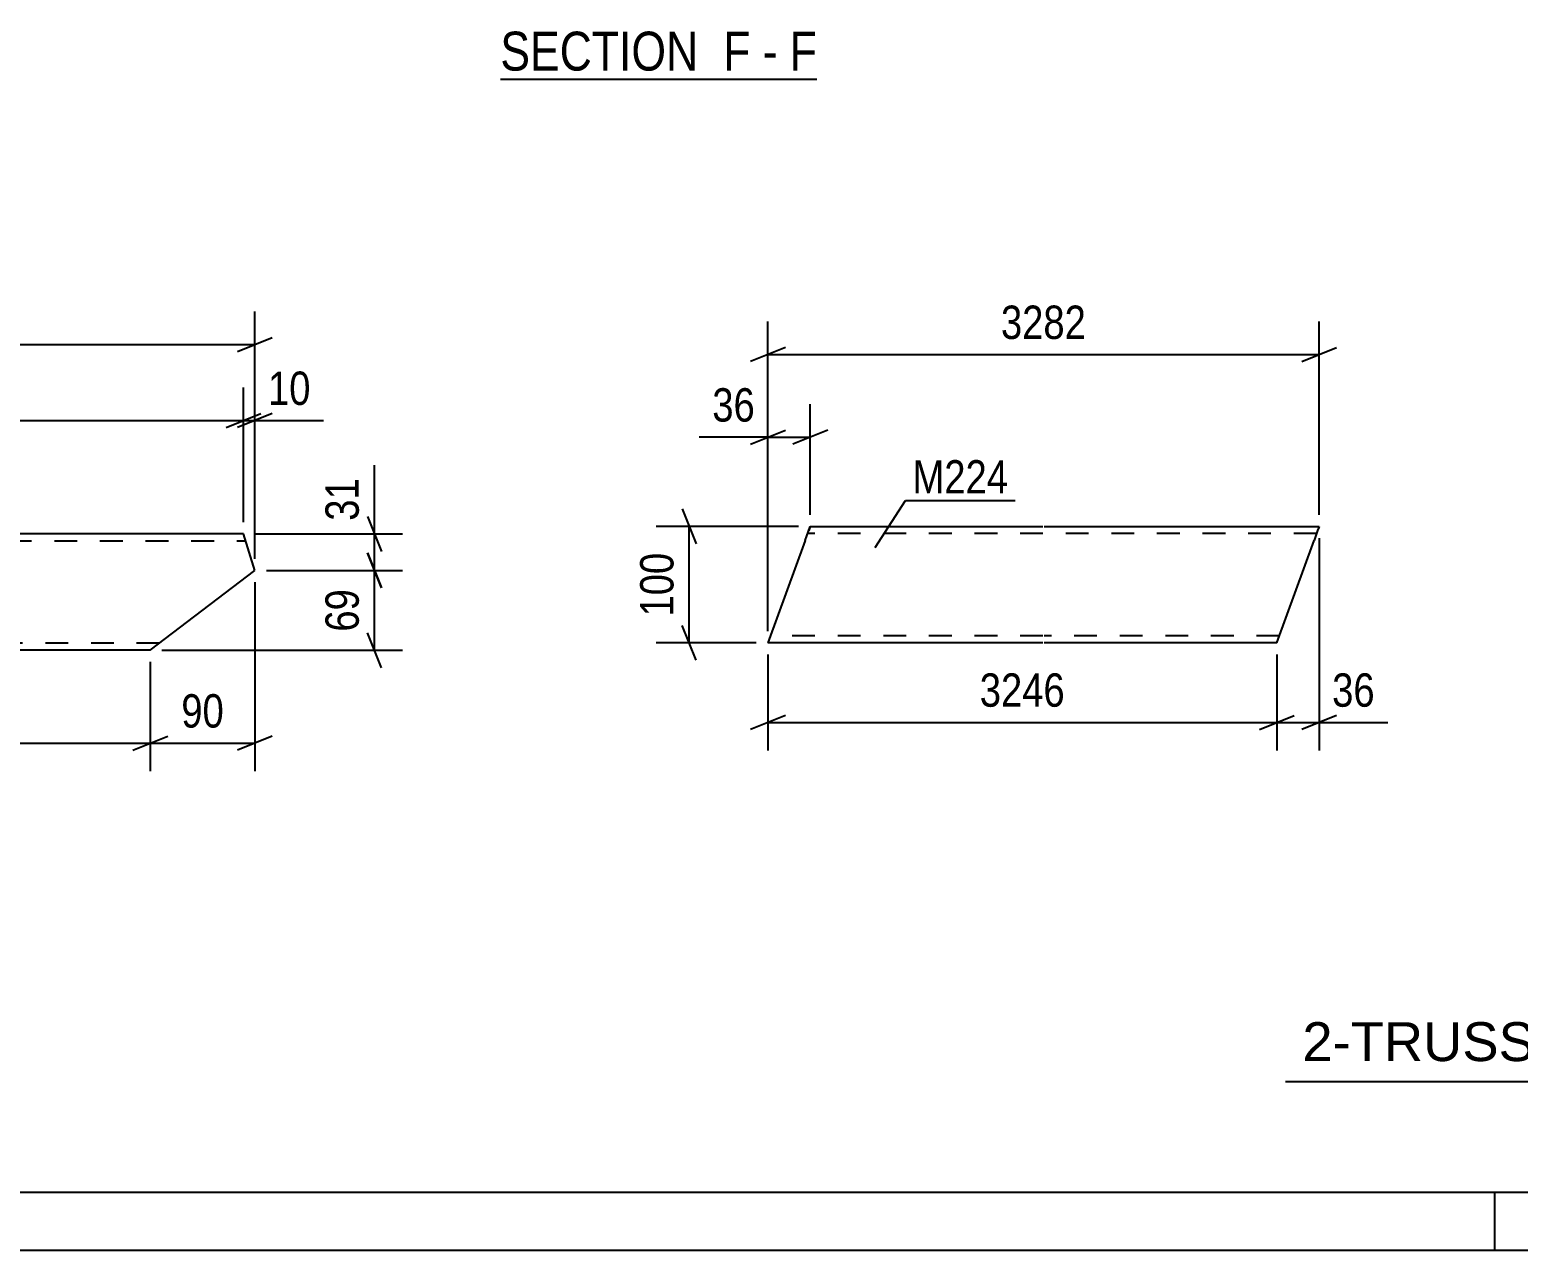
# Model space of a CAD drawing. Header units: millimetres. Extents: x 0 to 841, y 0 to 594.
# Drawn here: x 295.1 to 423, y 0 to 104.9 of the extents above; entities that cross this region are included whole.
import ezdxf

# ---------------------------------------------------------------- set-up
doc = ezdxf.new("R2010")
doc.units = ezdxf.units.MM
doc.linetypes.add('DXK_LINE_DOT2', pattern=[3.9198, 1.9599, -1.9599])
doc.styles.add('Arial', font='ARIAL.TTF', dxfattribs={"height": 0.2})
doc.styles.add('Arial Narrow', font='ARIALN.TTF', dxfattribs={"height": 0.2})

# ---------------------------------------------------------------- blocks, each defined once
blk = doc.blocks.new('Unknown-103655034-1133')
at = {"color": 5, "linetype": 'Continuous'}
for p, q in [((5, 5), (836, 5)), ((421, 0), (421, 5)), ((0, 0), (841, 0))]:
    blk.add_line(p, q, dxfattribs=at)
blk = doc.blocks.new('Unknown-103655034-17 - 2502')
at = {"color": 6, "linetype": 'Continuous'}
blk.add_line((335.51, 100.61), (362.72, 100.61), dxfattribs=at)
at = {"color": 0, "linetype": 'Continuous'}
for points in [[(353.62, 101.36), (353.62, 104.86), (335.51, 104.86), (335.51, 101.36)], [(357.01, 101.36), (357.01, 104.86), (354.67, 104.86), (354.67, 101.36)], [(359.33, 101.36), (359.33, 104.86), (358.06, 104.86), (358.06, 101.36)], [(362.72, 101.36), (362.72, 104.86), (360.38, 104.86), (360.38, 101.36)]]:
    blk.add_wipeout(points, dxfattribs=at)
at = {"color": 7, "linetype": 'Continuous', "style": 'Arial Narrow'}
for s, p in [('SECTION ', (335.51, 101.36)), ('F', (354.67, 101.36)), ('F', (360.38, 101.36)), ('-', (358.06, 101.36))]:
    blk.add_text(s, height=3.34, dxfattribs=at).set_placement(p)
blk = doc.blocks.new('Part-103655034-5935 - 5929')
at = {"color": 2, "linetype": 'Continuous'}
for p, q in [((361.71, 60.99), (362.15, 62.19)), ((362.15, 62.19), (382.15, 62.19)), ((382.25, 62.19), (405.89, 62.19)), ((405.76, 61.84), (405.45, 60.99)), ((405.85, 62.1), (405.76, 61.84)), ((405.89, 62.19), (405.85, 62.1)), ((361.71, 60.99), (358.51, 52.19)), ((402.25, 52.19), (405.45, 60.99)), ((382.15, 52.19), (358.51, 52.19)), ((402.25, 52.19), (382.25, 52.19))]:
    blk.add_line(p, q, dxfattribs=at)
at = {"color": 7, "linetype": 'DXK_LINE_DOT2'}
for p, q in [((382.15, 61.59), (361.93, 61.59)), ((362.11, 62.1), (362.02, 61.84)), ((362.15, 62.19), (362.11, 62.1)), ((405.67, 61.59), (382.25, 61.59)), ((405.89, 62.19), (405.76, 61.84)), ((382.15, 52.79), (358.73, 52.79)), ((402.47, 52.79), (382.25, 52.79))]:
    blk.add_line(p, q, dxfattribs=at)
blk = doc.blocks.new('Part-103655034-6733 - 6727')
at = {"color": 2, "linetype": 'Continuous'}
for p, q in [((256.33, 54.7), (265.32, 61.55)), ((285.32, 61.55), (265.32, 61.55)), ((313.43, 61.55), (285.42, 61.55)), ((314.41, 58.41), (313.43, 61.55)), ((305.42, 51.55), (314.41, 58.41)), ((257.31, 51.55), (256.33, 54.7)), ((285.32, 51.55), (257.31, 51.55)), ((305.42, 51.55), (285.42, 51.55))]:
    blk.add_line(p, q, dxfattribs=at)
at = {"color": 7, "linetype": 'DXK_LINE_DOT2'}
for p, q in [((264.53, 60.95), (285.32, 60.95)), ((285.42, 60.95), (313.62, 60.95)), ((285.32, 52.15), (257.12, 52.15)), ((306.21, 52.15), (285.42, 52.15))]:
    blk.add_line(p, q, dxfattribs=at)
blk = doc.blocks.new('StraightDimension-103655034-5975 - 5929')
at = {"color": 7, "linetype": 'Continuous'}
for p, q in [((405.89, 61.19), (405.89, 42.95)), ((402.25, 51.19), (402.25, 42.95)), ((400.75, 44.75), (403.75, 45.95)), ((402.25, 45.35), (405.89, 45.35)), ((407.39, 45.95), (404.39, 44.75)), ((405.89, 45.35), (411.79, 45.35)), ((405.89, 45.35), (411.79, 45.35))]:
    blk.add_line(p, q, dxfattribs=at)
at = {"color": 0}
blk.add_wipeout([(411.27, 46.1), (411.27, 50.3), (406.41, 50.3), (406.41, 46.1)], dxfattribs=at)
at = {"color": 3, "style": 'Arial Narrow'}
blk.add_text('36', height=2.863, dxfattribs=at).set_placement((407.01, 46.7))
blk = doc.blocks.new('StraightDimension-103655034-5951 - 5929')
at = {"color": 7, "linetype": 'Continuous'}
for p, q in [((358.51, 53.19), (358.51, 79.8)), ((405.89, 63.19), (405.89, 79.8)), ((360.01, 77.55), (357.01, 76.35)), ((358.51, 76.95), (405.89, 76.95)), ((404.39, 76.35), (407.39, 77.55))]:
    blk.add_line(p, q, dxfattribs=at)
at = {"color": 0}
blk.add_wipeout([(386.45, 77.7), (386.45, 81.9), (377.94, 81.9), (377.94, 77.7)], dxfattribs=at)
at = {"color": 3, "style": 'Arial Narrow'}
blk.add_text('3282', height=2.863, dxfattribs=at).set_placement((378.54, 78.3))
blk = doc.blocks.new('StraightDimension-103655034-5987 - 5929')
at = {"color": 7, "linetype": 'Continuous'}
for p, q in [((358.51, 51.19), (358.51, 42.95)), ((402.25, 51.19), (402.25, 42.95)), ((360.01, 45.95), (357.01, 44.75)), ((358.51, 45.35), (402.25, 45.35)), ((400.75, 44.75), (403.75, 45.95))]:
    blk.add_line(p, q, dxfattribs=at)
at = {"color": 0}
blk.add_wipeout([(384.63, 46.1), (384.63, 50.3), (376.12, 50.3), (376.12, 46.1)], dxfattribs=at)
at = {"color": 3, "style": 'Arial Narrow'}
blk.add_text('3246', height=2.863, dxfattribs=at).set_placement((376.72, 46.7))
blk = doc.blocks.new('StraightDimension-103655034-5962 - 5929')
at = {"color": 7, "linetype": 'Continuous'}
for p, q in [((358.51, 53.19), (358.51, 72.7)), ((362.15, 63.19), (362.15, 72.7)), ((357.01, 69.25), (360.01, 70.45)), ((363.65, 70.45), (360.65, 69.25)), ((358.51, 69.85), (352.6, 69.85)), ((358.51, 69.85), (352.6, 69.85)), ((358.51, 69.85), (362.15, 69.85))]:
    blk.add_line(p, q, dxfattribs=at)
at = {"color": 0}
blk.add_wipeout([(357.98, 70.6), (357.98, 74.8), (353.13, 74.8), (353.13, 70.6)], dxfattribs=at)
at = {"color": 3, "style": 'Arial Narrow'}
blk.add_text('36', height=2.863, dxfattribs=at).set_placement((353.73, 71.2))
blk = doc.blocks.new('StraightDimension-103655034-5938 - 5929')
at = {"color": 7, "linetype": 'Continuous'}
for p, q in [((351.14, 63.69), (352.34, 60.69)), ((361.15, 62.19), (348.89, 62.19)), ((351.74, 52.19), (351.74, 62.19)), ((352.34, 50.69), (351.14, 53.69)), ((357.51, 52.19), (348.89, 52.19))]:
    blk.add_line(p, q, dxfattribs=at)
at = {"color": 0}
blk.add_wipeout([(350.99, 60.53), (346.79, 60.53), (346.79, 53.85), (350.99, 53.85)], dxfattribs=at)
at = {"color": 3, "style": 'Arial Narrow'}
blk.add_text('100', height=2.863, rotation=90.0002, dxfattribs=at).set_placement((350.39, 54.45))
blk = doc.blocks.new('StraightDimension-103655034-11242 - 6727')
at = {"color": 7, "linetype": 'Continuous'}
for p, q in [((256.33, 55.7), (256.33, 80.66)), ((314.41, 59.41), (314.41, 80.66)), ((257.83, 78.41), (254.83, 77.21)), ((312.91, 77.21), (315.91, 78.41)), ((256.33, 77.81), (314.41, 77.81))]:
    blk.add_line(p, q, dxfattribs=at)
at = {"color": 0}
blk.add_wipeout([(289.63, 78.56), (289.63, 82.76), (281.11, 82.76), (281.11, 78.56)], dxfattribs=at)
at = {"color": 3, "style": 'Arial Narrow'}
blk.add_text('3183', height=2.863, dxfattribs=at).set_placement((281.71, 79.16))
blk = doc.blocks.new('StraightDimension-103655034-11254 - 6727')
at = {"color": 7, "linetype": 'Continuous'}
for p, q in [((257.31, 50.55), (257.31, 41.16)), ((305.42, 50.55), (305.42, 41.16)), ((258.81, 44.16), (255.81, 42.96)), ((257.31, 43.56), (305.42, 43.56)), ((303.92, 42.96), (306.92, 44.16))]:
    blk.add_line(p, q, dxfattribs=at)
at = {"color": 0}
blk.add_wipeout([(285.62, 44.31), (285.62, 48.51), (277.11, 48.51), (277.11, 44.31)], dxfattribs=at)
at = {"color": 3, "style": 'Arial Narrow'}
blk.add_text('3083', height=2.863, dxfattribs=at).set_placement((277.71, 44.91))
blk = doc.blocks.new('StraightDimension-103655034-11183 - 6727')
at = {"color": 7, "linetype": 'Continuous'}
for p, q in [((313.43, 62.55), (313.43, 74.13)), ((314.41, 59.41), (314.41, 74.13)), ((311.93, 70.68), (314.93, 71.88)), ((315.91, 71.88), (312.91, 70.68)), ((313.43, 71.28), (314.41, 71.28)), ((314.41, 71.28), (320.32, 71.28)), ((314.41, 71.28), (320.32, 71.28))]:
    blk.add_line(p, q, dxfattribs=at)
at = {"color": 0}
blk.add_wipeout([(319.79, 72.03), (319.79, 76.23), (314.94, 76.23), (314.94, 72.03)], dxfattribs=at)
at = {"color": 3, "style": 'Arial Narrow'}
blk.add_text('10', height=2.863, dxfattribs=at).set_placement((315.54, 72.63))
blk = doc.blocks.new('StraightDimension-103655034-11184 - 6727')
at = {"color": 7, "linetype": 'Continuous'}
for p, q in [((265.32, 62.55), (265.32, 74.13)), ((313.43, 62.55), (313.43, 74.13)), ((266.82, 71.88), (263.82, 70.68)), ((311.93, 70.68), (314.93, 71.88)), ((265.32, 71.28), (313.43, 71.28))]:
    blk.add_line(p, q, dxfattribs=at)
at = {"color": 0}
blk.add_wipeout([(293.63, 72.03), (293.63, 76.23), (285.12, 76.23), (285.12, 72.03)], dxfattribs=at)
at = {"color": 3, "style": 'Arial Narrow'}
blk.add_text('3083', height=2.863, dxfattribs=at).set_placement((285.72, 72.63))
blk = doc.blocks.new('StraightDimension-103655034-11253 - 6727')
at = {"color": 7, "linetype": 'Continuous'}
for p, q in [((314.41, 57.41), (314.41, 41.16)), ((305.42, 50.55), (305.42, 41.16)), ((303.92, 42.96), (306.92, 44.16)), ((305.42, 43.56), (314.41, 43.56)), ((315.91, 44.16), (312.91, 42.96))]:
    blk.add_line(p, q, dxfattribs=at)
at = {"color": 0}
blk.add_wipeout([(312.34, 44.31), (312.34, 48.51), (307.49, 48.51), (307.49, 44.31)], dxfattribs=at)
at = {"color": 3, "style": 'Arial Narrow'}
blk.add_text('90', height=2.863, dxfattribs=at).set_placement((308.09, 44.91))
blk = doc.blocks.new('StraightDimension-103655034-11393 - 6727')
at = {"color": 7, "linetype": 'Continuous'}
for p, q in [((324.69, 61.55), (324.69, 67.46)), ((324.69, 61.55), (324.69, 67.46)), ((324.09, 63.05), (325.29, 60.05)), ((314.43, 61.55), (327.09, 61.55)), ((324.69, 58.41), (324.69, 61.55)), ((325.29, 56.91), (324.09, 59.91)), ((315.41, 58.41), (327.09, 58.41))]:
    blk.add_line(p, q, dxfattribs=at)
at = {"color": 0}
blk.add_wipeout([(323.94, 66.93), (319.74, 66.93), (319.74, 62.08), (323.94, 62.08)], dxfattribs=at)
at = {"color": 3, "style": 'Arial Narrow'}
blk.add_text('31', height=2.863, rotation=90.0002, dxfattribs=at).set_placement((323.34, 62.68))
blk = doc.blocks.new('StraightDimension-103655034-11394 - 6727')
at = {"color": 7, "linetype": 'Continuous'}
for p, q in [((324.09, 59.91), (325.29, 56.91)), ((315.41, 58.41), (327.09, 58.41)), ((324.69, 51.55), (324.69, 58.41)), ((325.29, 50.05), (324.09, 53.05)), ((306.42, 51.55), (327.09, 51.55))]:
    blk.add_line(p, q, dxfattribs=at)
at = {"color": 0}
blk.add_wipeout([(323.94, 57.41), (319.74, 57.41), (319.74, 52.55), (323.94, 52.55)], dxfattribs=at)
at = {"color": 3, "style": 'Arial Narrow'}
blk.add_text('69', height=2.863, rotation=90.0002, dxfattribs=at).set_placement((323.34, 53.15))
blk = doc.blocks.new('Unknown-103655034-12689')
at = {"color": 7, "linetype": 'Continuous'}
blk.add_line((403, 14.5), (473, 14.5), dxfattribs=at)
at = {"color": 7, "style": 'Arial'}
blk.add_text('2-TRUSSS MARKED AS TR720', height=3.3428, dxfattribs=at).set_placement((404.45, 16.25))
blk = doc.blocks.new('Mark-103655034-5931 - 5929')
at = {"color": 0}
blk.add_wipeout([(379.16, 65.02), (379.16, 68.02), (370.94, 68.02), (370.94, 65.02)], dxfattribs=at)
blk.add_wipeout([(379.16, 65.02), (379.16, 68.02), (370.94, 68.02), (370.94, 65.02)], dxfattribs=at)
at = {"color": 30, "linetype": 'Continuous'}
for p, q in [((367.74, 60.39), (370.34, 64.42)), ((370.34, 64.42), (379.76, 64.42))]:
    blk.add_line(p, q, dxfattribs=at)
at = {"color": 3, "style": 'Arial Narrow'}
blk.add_text('M224', height=2.863, dxfattribs=at).set_placement((370.94, 65.02))

msp = doc.modelspace()

# ---------------------------------------------------------------- block references
for name in ['Unknown-103655034-1133', 'Part-103655034-6733 - 6727', 'Part-103655034-5935 - 5929', 'Unknown-103655034-12689']:
    msp.add_blockref(name, (0, 0))

# ---------------------------------------------------------------- next in the draw order: block references
for name in ['Unknown-103655034-17 - 2502', 'StraightDimension-103655034-11242 - 6727', 'StraightDimension-103655034-5975 - 5929', 'StraightDimension-103655034-11254 - 6727']:
    msp.add_blockref(name, (0, 0))

# ---------------------------------------------------------------- next in the draw order: block references
for name in ['StraightDimension-103655034-5951 - 5929', 'StraightDimension-103655034-11183 - 6727', 'StraightDimension-103655034-11253 - 6727', 'StraightDimension-103655034-5987 - 5929']:
    msp.add_blockref(name, (0, 0))

# ---------------------------------------------------------------- next in the draw order: block references
for name in ['StraightDimension-103655034-11184 - 6727', 'StraightDimension-103655034-5962 - 5929', 'Mark-103655034-5931 - 5929']:
    msp.add_blockref(name, (0, 0))

# ---------------------------------------------------------------- next in the draw order: block references
for name in ['StraightDimension-103655034-11393 - 6727', 'StraightDimension-103655034-5938 - 5929']:
    msp.add_blockref(name, (0, 0))

# ---------------------------------------------------------------- next in the draw order: block references
msp.add_blockref('StraightDimension-103655034-11394 - 6727', (0, 0))

doc.saveas('drawing.dxf')
